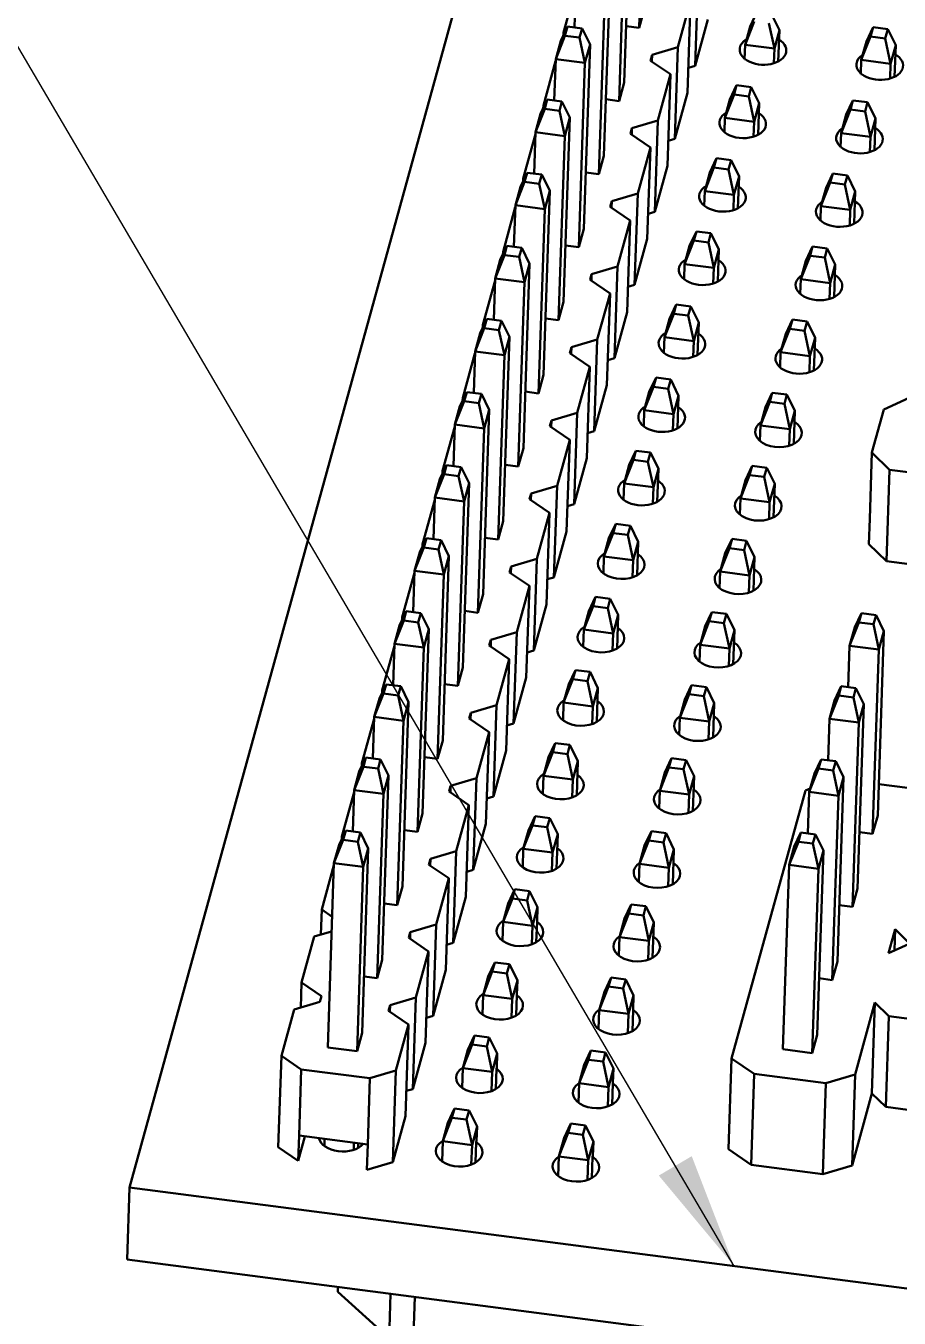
# Model space of a CAD drawing. Header units: millimetres. Extents: x 0 to 420, y 0 to 297.
# Drawn here: x 191.6 to 210.4, y 78.06 to 105.86 of the extents above; entities that cross this region are included whole.
import ezdxf

# ---------------------------------------------------------------- set-up
doc = ezdxf.new("R2010")
doc.units = ezdxf.units.MM
doc.layers.add('Symbol (ISO)', color=7, linetype='Continuous', lineweight=25)
doc.layers.add('Visible (ISO)', color=7, linetype='Continuous', lineweight=50)
doc.styles.add('Note Text (ISO)', font='tahoma.ttf')
doc.dimstyles.new('Default - Method 1b (ISO)$7', dxfattribs={"dimtxt": 3.5, "dimasz": 2.5, "dimexe": 3.175, "dimexo": 0, "dimgap": 0.762, "dimtad": 1, "dimtoh": 1, "dimrnd": 1e-08, "dimtxsty": 'Note Text (ISO)', "dimcen": 0.09, "dimdle": 10, "dimclrd": 256, "dimclre": 256, "dimclrt": 256, "dimazin": 2, "dimtfac": 1, "dimtmove": 0, "dimatfit": 3, "dimfxl": 1, "dimtolj": 1, "dimlwd": -1, "dimlwe": -1, "dimarcsym": 0})

msp = doc.modelspace()

# ---------------------------------------------------------------- linework, layer by layer
at = {"layer": 'Visible (ISO)'}
for p, q in [((204.378, 119.098), (193.831, 80.874)), ((204.801, 105.81), (204.935, 109.774)), ((204.611, 108.598), (204.477, 104.634)), ((204.367, 104.238), (204.502, 108.202)), ((204.177, 107.026), (204.043, 103.063)), ((206.069, 106.966), (206.002, 104.998)), ((203.173, 105.714), (203.436, 106.669)), ((203.437, 106.712), (203.407, 105.82)), ((203.934, 102.666), (204.068, 106.63)), ((204.91, 106.206), (204.801, 105.81)), ((205.908, 106.384), (205.635, 105.394)), ((205.908, 106.384), (205.842, 104.416)), ((206.275, 105.988), (206.002, 104.998)), ((207.078, 105.447), (207.278, 105.952)), ((207.332, 106.15), (207.187, 105.843)), ((207.593, 105.911), (207.709, 105.365)), ((207.818, 105.761), (207.647, 106.109)), ((203.203, 105.642), (203.004, 105.14)), ((203.113, 105.536), (203.258, 105.84)), ((203.173, 105.714), (203.171, 105.657)), ((203.192, 105.701), (203.173, 105.714)), ((203.203, 105.642), (203.258, 105.84)), ((203.203, 105.642), (203.518, 105.601)), ((203.258, 105.84), (203.573, 105.799)), ((203.518, 105.601), (203.573, 105.799)), ((203.573, 105.799), (203.743, 105.454)), ((204.801, 105.81), (204.518, 105.847)), ((207.187, 105.843), (207.078, 105.447)), ((207.188, 105.843), (207.187, 105.843)), ((207.188, 105.843), (207.188, 105.843)), ((207.818, 105.761), (207.709, 105.365)), ((207.818, 105.761), (207.795, 105.091)), ((207.818, 105.761), (207.818, 105.761)), ((207.818, 105.761), (207.818, 105.761)), ((209.58, 105.122), (209.779, 105.627)), ((209.834, 105.825), (209.689, 105.518)), ((209.834, 105.825), (209.779, 105.627)), ((210.095, 105.586), (209.779, 105.627)), ((210.149, 105.784), (209.834, 105.825)), ((210.149, 105.784), (210.095, 105.586)), ((210.32, 105.436), (210.149, 105.784)), ((203.004, 105.14), (203.113, 105.536)), ((203.634, 105.058), (203.518, 105.601)), ((203.743, 105.454), (203.609, 101.491)), ((203.634, 105.058), (203.743, 105.454)), ((205.635, 105.394), (205.079, 105.229)), ((205.635, 105.394), (205.568, 103.426)), ((207.068, 105.141), (207.078, 105.447)), ((207.709, 105.365), (207.078, 105.447)), ((207.709, 105.365), (207.698, 105.051)), ((209.689, 105.518), (209.58, 105.122)), ((209.689, 105.518), (209.689, 105.518)), ((209.689, 105.518), (209.689, 105.518)), ((210.095, 105.586), (210.21, 105.04)), ((210.32, 105.436), (210.21, 105.04)), ((210.32, 105.436), (210.297, 104.758)), ((210.32, 105.436), (210.32, 105.436)), ((210.32, 105.436), (210.32, 105.436)), ((202.739, 104.142), (203.002, 105.097)), ((203.004, 105.14), (202.974, 104.248)), ((203.004, 105.14), (203.634, 105.058)), ((203.5, 101.095), (203.634, 105.058)), ((205.045, 105.105), (205.079, 105.229)), ((205.045, 105.105), (205.475, 104.813)), ((205.079, 105.229), (205.075, 105.086)), ((207.079, 105.14), (207.068, 105.141)), ((209.57, 104.816), (209.58, 105.122)), ((210.21, 105.04), (209.58, 105.122)), ((205.475, 104.813), (205.201, 103.822)), ((205.475, 104.813), (205.408, 102.844)), ((206.002, 104.998), (205.86, 104.955)), ((209.593, 104.813), (209.57, 104.816)), ((210.21, 105.04), (210.2, 104.72)), ((204.477, 104.634), (204.367, 104.238)), ((206.898, 104.578), (206.754, 104.271)), ((206.898, 104.578), (206.844, 104.38)), ((207.214, 104.537), (206.898, 104.578)), ((207.214, 104.537), (207.159, 104.339)), ((207.384, 104.189), (207.214, 104.537)), ((202.679, 103.964), (202.824, 104.268)), ((202.769, 104.07), (202.824, 104.268)), ((202.824, 104.268), (203.139, 104.227)), ((203.084, 104.029), (203.139, 104.227)), ((203.139, 104.227), (203.31, 103.882)), ((204.367, 104.238), (204.084, 104.275)), ((205.842, 104.416), (205.568, 103.426)), ((206.644, 103.875), (206.844, 104.38)), ((206.754, 104.271), (206.644, 103.875)), ((206.754, 104.271), (206.754, 104.271)), ((206.754, 104.271), (206.754, 104.271)), ((207.159, 104.339), (206.844, 104.38)), ((207.159, 104.339), (207.275, 103.793)), ((209.4, 104.253), (209.256, 103.946)), ((209.4, 104.253), (209.346, 104.055)), ((209.715, 104.212), (209.4, 104.253)), ((202.769, 104.07), (202.57, 103.568)), ((202.57, 103.568), (202.679, 103.964)), ((202.739, 104.142), (202.737, 104.085)), ((202.758, 104.129), (202.739, 104.142)), ((202.769, 104.07), (203.084, 104.029)), ((203.2, 103.486), (203.084, 104.029)), ((207.384, 104.189), (207.275, 103.793)), ((207.384, 104.189), (207.361, 103.512)), ((207.384, 104.189), (207.384, 104.189)), ((207.384, 104.189), (207.384, 104.189)), ((209.146, 103.55), (209.346, 104.055)), ((209.256, 103.946), (209.146, 103.55)), ((209.256, 103.946), (209.256, 103.946)), ((209.256, 103.946), (209.256, 103.946)), ((209.661, 104.014), (209.346, 104.055)), ((209.715, 104.212), (209.661, 104.014)), ((209.661, 104.014), (209.777, 103.468)), ((209.886, 103.864), (209.715, 104.212)), ((203.31, 103.882), (203.175, 99.919)), ((203.2, 103.486), (203.31, 103.882)), ((205.201, 103.822), (204.646, 103.657)), ((205.201, 103.822), (205.135, 101.854)), ((206.634, 103.568), (206.644, 103.875)), ((207.275, 103.793), (206.644, 103.875)), ((207.275, 103.793), (207.264, 103.472)), ((209.886, 103.864), (209.777, 103.468)), ((209.886, 103.864), (209.863, 103.179)), ((209.886, 103.864), (209.886, 103.864)), ((209.886, 103.864), (209.886, 103.864)), ((202.305, 102.57), (202.569, 103.525)), ((202.57, 103.568), (202.54, 102.676)), ((202.57, 103.568), (203.2, 103.486)), ((203.066, 99.523), (203.2, 103.486)), ((204.612, 103.534), (204.646, 103.657)), ((204.612, 103.534), (205.041, 103.241)), ((204.646, 103.657), (204.641, 103.514)), ((205.568, 103.426), (205.426, 103.384)), ((209.136, 103.244), (209.146, 103.55)), ((209.777, 103.468), (209.146, 103.55)), ((209.777, 103.468), (209.766, 103.141)), ((205.041, 103.241), (204.768, 102.25)), ((205.041, 103.241), (204.974, 101.272)), ((209.146, 103.243), (209.136, 103.244)), ((204.043, 103.063), (203.934, 102.666)), ((205.408, 102.844), (205.135, 101.854)), ((206.465, 103.006), (206.32, 102.699)), ((206.465, 103.006), (206.41, 102.808)), ((206.78, 102.965), (206.465, 103.006)), ((206.78, 102.965), (206.725, 102.767)), ((206.95, 102.617), (206.78, 102.965)), ((202.246, 102.392), (202.39, 102.696)), ((202.305, 102.57), (202.303, 102.513)), ((202.324, 102.557), (202.305, 102.57)), ((202.336, 102.498), (202.39, 102.696)), ((202.39, 102.696), (202.705, 102.655)), ((202.651, 102.457), (202.705, 102.655)), ((202.705, 102.655), (202.876, 102.31)), ((203.934, 102.666), (203.65, 102.703)), ((206.211, 102.303), (206.41, 102.808)), ((206.32, 102.699), (206.211, 102.303)), ((206.32, 102.699), (206.32, 102.699)), ((206.32, 102.699), (206.32, 102.699)), ((206.725, 102.767), (206.41, 102.808)), ((206.725, 102.767), (206.841, 102.221)), ((206.95, 102.617), (206.841, 102.221)), ((206.95, 102.617), (206.927, 101.934)), ((206.95, 102.617), (206.95, 102.617)), ((206.95, 102.617), (206.95, 102.617)), ((208.967, 102.681), (208.822, 102.374)), ((208.967, 102.681), (208.912, 102.483)), ((209.282, 102.64), (208.967, 102.681)), ((209.282, 102.64), (209.227, 102.442)), ((209.452, 102.292), (209.282, 102.64)), ((202.336, 102.498), (202.136, 101.996)), ((202.136, 101.996), (202.246, 102.392)), ((202.336, 102.498), (202.651, 102.457)), ((202.767, 101.914), (202.651, 102.457)), ((202.876, 102.31), (202.742, 98.347)), ((202.767, 101.914), (202.876, 102.31)), ((206.2, 101.987), (206.211, 102.303)), ((206.841, 102.221), (206.211, 102.303)), ((208.713, 101.978), (208.912, 102.483)), ((208.822, 102.374), (208.713, 101.978)), ((208.822, 102.374), (208.822, 102.374)), ((208.822, 102.374), (208.822, 102.374)), ((209.227, 102.442), (208.912, 102.483)), ((209.227, 102.442), (209.343, 101.896)), ((209.452, 102.292), (209.343, 101.896)), ((209.452, 102.292), (209.429, 101.601)), ((209.452, 102.292), (209.452, 102.292)), ((209.452, 102.292), (209.452, 102.292)), ((204.178, 101.962), (204.212, 102.085)), ((204.212, 102.085), (204.207, 101.942)), ((204.768, 102.25), (204.212, 102.085)), ((204.768, 102.25), (204.701, 100.282)), ((206.841, 102.221), (206.83, 101.893)), ((201.871, 100.998), (202.135, 101.953)), ((202.136, 101.996), (202.106, 101.104)), ((202.136, 101.996), (202.767, 101.914)), ((202.632, 97.951), (202.767, 101.914)), ((204.178, 101.962), (204.607, 101.669)), ((205.135, 101.854), (204.992, 101.812)), ((208.702, 101.67), (208.713, 101.978)), ((209.343, 101.896), (208.713, 101.978)), ((209.343, 101.896), (209.332, 101.562)), ((203.609, 101.491), (203.5, 101.095)), ((204.607, 101.669), (204.334, 100.679)), ((204.607, 101.669), (204.54, 99.7)), ((204.974, 101.272), (204.701, 100.282)), ((205.777, 100.731), (205.976, 101.236)), ((206.031, 101.434), (205.886, 101.127)), ((206.031, 101.434), (205.976, 101.236)), ((206.292, 101.195), (205.976, 101.236)), ((206.346, 101.393), (206.031, 101.434)), ((206.346, 101.393), (206.292, 101.195)), ((206.292, 101.195), (206.407, 100.649)), ((206.517, 101.045), (206.346, 101.393)), ((201.902, 100.926), (201.703, 100.424)), ((201.812, 100.82), (201.956, 101.124)), ((201.871, 100.998), (201.87, 100.941)), ((201.89, 100.985), (201.871, 100.998)), ((201.902, 100.926), (201.956, 101.124)), ((201.902, 100.926), (202.217, 100.885)), ((201.956, 101.124), (202.272, 101.083)), ((202.217, 100.885), (202.272, 101.083)), ((202.272, 101.083), (202.442, 100.738)), ((203.5, 101.095), (203.216, 101.131)), ((205.886, 101.127), (205.777, 100.731)), ((205.886, 101.127), (205.886, 101.127)), ((205.886, 101.127), (205.886, 101.127)), ((206.517, 101.045), (206.407, 100.649)), ((206.517, 101.045), (206.493, 100.355)), ((206.517, 101.045), (206.517, 101.045)), ((206.517, 101.045), (206.517, 101.045)), ((208.279, 100.406), (208.478, 100.911)), ((208.533, 101.109), (208.388, 100.802)), ((208.533, 101.109), (208.478, 100.911)), ((208.793, 100.87), (208.478, 100.911)), ((208.848, 101.068), (208.533, 101.109)), ((208.848, 101.068), (208.793, 100.87)), ((209.018, 100.72), (208.848, 101.068)), ((201.703, 100.424), (201.812, 100.82)), ((202.333, 100.342), (202.217, 100.885)), ((202.442, 100.738), (202.308, 96.775)), ((202.333, 100.342), (202.442, 100.738)), ((204.334, 100.679), (203.778, 100.514)), ((204.334, 100.679), (204.267, 98.71)), ((205.766, 100.406), (205.777, 100.731)), ((206.407, 100.649), (205.777, 100.731)), ((206.407, 100.649), (206.396, 100.314)), ((208.388, 100.802), (208.279, 100.406)), ((208.388, 100.802), (208.388, 100.802)), ((208.388, 100.802), (208.388, 100.802)), ((208.793, 100.87), (208.909, 100.324)), ((209.018, 100.72), (208.909, 100.324)), ((209.019, 100.72), (208.995, 100.022)), ((209.019, 100.72), (209.018, 100.72)), ((209.019, 100.72), (209.018, 100.72)), ((201.438, 99.427), (201.701, 100.381)), ((201.703, 100.424), (201.672, 99.533)), ((201.703, 100.424), (202.333, 100.342)), ((202.199, 96.379), (202.333, 100.342)), ((203.744, 100.39), (203.778, 100.514)), ((203.744, 100.39), (204.173, 100.097)), ((203.778, 100.514), (203.773, 100.37)), ((208.268, 100.089), (208.279, 100.406)), ((208.909, 100.324), (208.279, 100.406)), ((204.173, 100.097), (203.9, 99.107)), ((204.173, 100.097), (204.107, 98.128)), ((204.701, 100.282), (204.559, 100.24)), ((208.909, 100.324), (208.898, 99.983)), ((203.175, 99.919), (203.066, 99.523)), ((205.597, 99.862), (205.453, 99.555)), ((205.597, 99.862), (205.543, 99.664)), ((205.913, 99.821), (205.597, 99.862)), ((205.913, 99.821), (205.858, 99.623)), ((206.083, 99.473), (205.913, 99.821)), ((201.378, 99.248), (201.523, 99.552)), ((201.468, 99.354), (201.523, 99.552)), ((201.523, 99.552), (201.838, 99.511)), ((201.783, 99.313), (201.838, 99.511)), ((201.838, 99.511), (202.008, 99.167)), ((203.066, 99.523), (202.783, 99.559)), ((204.54, 99.7), (204.267, 98.71)), ((205.343, 99.159), (205.543, 99.664)), ((205.453, 99.555), (205.343, 99.159)), ((205.453, 99.555), (205.453, 99.555)), ((205.453, 99.555), (205.453, 99.555)), ((205.858, 99.623), (205.543, 99.664)), ((205.858, 99.623), (205.974, 99.077)), ((208.099, 99.537), (207.954, 99.23)), ((208.099, 99.537), (208.044, 99.339)), ((208.414, 99.496), (208.099, 99.537)), ((208.414, 99.496), (208.36, 99.298)), ((208.585, 99.148), (208.414, 99.496)), ((201.468, 99.354), (201.269, 98.852)), ((201.269, 98.852), (201.378, 99.248)), ((201.438, 99.427), (201.436, 99.37)), ((201.457, 99.414), (201.438, 99.427)), ((201.468, 99.354), (201.783, 99.313)), ((201.899, 98.77), (201.783, 99.313)), ((206.083, 99.473), (205.974, 99.077)), ((206.083, 99.473), (206.059, 98.777)), ((206.083, 99.473), (206.083, 99.473)), ((206.083, 99.473), (206.083, 99.473)), ((207.845, 98.834), (208.044, 99.339)), ((207.954, 99.23), (207.845, 98.834)), ((207.954, 99.23), (207.954, 99.23)), ((207.954, 99.23), (207.954, 99.23)), ((208.36, 99.298), (208.044, 99.339)), ((208.36, 99.298), (208.475, 98.752)), ((202.008, 99.167), (201.874, 95.203)), ((201.899, 98.77), (202.008, 99.167)), ((203.31, 98.818), (203.344, 98.942)), ((203.344, 98.942), (203.34, 98.798)), ((203.9, 99.107), (203.344, 98.942)), ((203.9, 99.107), (203.833, 97.138)), ((205.332, 98.825), (205.343, 99.159)), ((205.974, 99.077), (205.343, 99.159)), ((205.974, 99.077), (205.962, 98.735)), ((208.585, 99.148), (208.475, 98.752)), ((208.585, 99.148), (208.561, 98.443)), ((208.585, 99.148), (208.585, 99.148)), ((208.585, 99.148), (208.585, 99.148)), ((201.004, 97.855), (201.267, 98.809)), ((201.269, 98.852), (201.239, 97.961)), ((201.269, 98.852), (201.899, 98.77)), ((201.765, 94.807), (201.899, 98.77)), ((203.31, 98.818), (203.74, 98.525)), ((204.267, 98.71), (204.125, 98.668)), ((207.834, 98.508), (207.845, 98.834)), ((208.475, 98.752), (207.845, 98.834)), ((208.475, 98.752), (208.464, 98.404)), ((203.74, 98.525), (203.466, 97.535)), ((203.74, 98.525), (203.673, 96.556)), ((202.742, 98.347), (202.632, 97.951)), ((204.107, 98.128), (203.833, 97.138)), ((205.164, 98.29), (205.019, 97.983)), ((205.164, 98.29), (205.109, 98.092)), ((205.479, 98.249), (205.164, 98.29)), ((205.479, 98.249), (205.424, 98.051)), ((205.649, 97.901), (205.479, 98.249)), ((200.944, 97.677), (201.089, 97.98)), ((201.004, 97.855), (201.002, 97.798)), ((201.023, 97.842), (201.004, 97.855)), ((201.034, 97.782), (201.089, 97.98)), ((201.089, 97.98), (201.404, 97.939)), ((201.35, 97.741), (201.404, 97.939)), ((201.404, 97.939), (201.575, 97.595)), ((202.632, 97.951), (202.349, 97.988)), ((204.91, 97.587), (205.109, 98.092)), ((205.019, 97.983), (204.91, 97.587)), ((205.019, 97.983), (205.019, 97.983)), ((205.019, 97.983), (205.019, 97.983)), ((205.424, 98.051), (205.109, 98.092)), ((205.424, 98.051), (205.54, 97.505)), ((205.649, 97.901), (205.54, 97.505)), ((205.649, 97.901), (205.625, 97.198)), ((205.649, 97.901), (205.649, 97.901)), ((205.649, 97.901), (205.649, 97.901)), ((207.665, 97.965), (207.521, 97.658)), ((207.665, 97.965), (207.611, 97.767)), ((207.981, 97.924), (207.665, 97.965)), ((207.981, 97.924), (207.926, 97.726)), ((208.151, 97.576), (207.981, 97.924)), ((210.066, 97.606), (210.614, 97.855)), ((201.034, 97.782), (200.835, 97.28)), ((200.835, 97.28), (200.944, 97.677)), ((201.034, 97.782), (201.35, 97.741)), ((201.465, 97.199), (201.35, 97.741)), ((201.575, 97.595), (201.44, 93.631)), ((201.465, 97.199), (201.575, 97.595)), ((204.898, 97.244), (204.91, 97.587)), ((205.54, 97.505), (204.91, 97.587)), ((207.411, 97.262), (207.611, 97.767)), ((207.521, 97.658), (207.411, 97.262)), ((207.521, 97.658), (207.521, 97.658)), ((207.521, 97.658), (207.521, 97.658)), ((207.926, 97.726), (207.611, 97.767)), ((207.926, 97.726), (208.042, 97.18)), ((208.151, 97.576), (208.042, 97.18)), ((208.151, 97.576), (208.127, 96.865)), ((208.151, 97.576), (208.151, 97.576)), ((208.151, 97.576), (208.151, 97.576)), ((210.066, 97.606), (209.81, 96.678)), ((200.835, 97.28), (200.805, 96.389)), ((200.835, 97.28), (201.465, 97.199)), ((202.877, 97.246), (202.911, 97.37)), ((202.911, 97.37), (202.906, 97.226)), ((203.466, 97.535), (202.911, 97.37)), ((203.466, 97.535), (203.4, 95.566)), ((205.54, 97.505), (205.528, 97.156)), ((200.57, 96.283), (200.834, 97.237)), ((201.331, 93.235), (201.465, 97.199)), ((202.877, 97.246), (203.306, 96.953)), ((203.833, 97.138), (203.691, 97.096)), ((207.4, 96.927), (207.411, 97.262)), ((208.042, 97.18), (207.411, 97.262)), ((208.042, 97.18), (208.03, 96.825)), ((202.308, 96.775), (202.199, 96.379)), ((203.306, 96.953), (203.033, 95.963)), ((203.306, 96.953), (203.239, 94.984)), ((204.73, 96.718), (204.585, 96.411)), ((204.73, 96.718), (204.675, 96.52)), ((205.045, 96.677), (204.73, 96.718)), ((203.673, 96.556), (203.4, 95.566)), ((204.476, 96.015), (204.675, 96.52)), ((204.99, 96.479), (204.675, 96.52)), ((205.045, 96.677), (204.99, 96.479)), ((204.99, 96.479), (205.106, 95.933)), ((205.215, 96.329), (205.045, 96.677)), ((209.81, 96.678), (209.761, 95.252)), ((209.81, 96.678), (210.187, 96.308)), ((200.601, 96.21), (200.401, 95.709)), ((200.511, 96.105), (200.655, 96.408)), ((200.57, 96.283), (200.568, 96.226)), ((200.589, 96.27), (200.57, 96.283)), ((200.601, 96.21), (200.655, 96.408)), ((200.601, 96.21), (200.916, 96.169)), ((200.655, 96.408), (200.97, 96.367)), ((200.916, 96.169), (200.97, 96.367)), ((201.032, 95.627), (200.916, 96.169)), ((200.97, 96.367), (201.141, 96.023)), ((202.199, 96.379), (201.915, 96.416)), ((204.585, 96.411), (204.476, 96.015)), ((204.585, 96.411), (204.585, 96.411)), ((204.585, 96.411), (204.585, 96.411)), ((205.215, 96.329), (205.106, 95.933)), ((205.216, 96.329), (205.191, 95.62)), ((205.216, 96.329), (205.215, 96.329)), ((205.216, 96.329), (205.215, 96.329)), ((206.978, 95.69), (207.177, 96.195)), ((207.232, 96.393), (207.087, 96.086)), ((207.232, 96.393), (207.177, 96.195)), ((207.492, 96.154), (207.177, 96.195)), ((207.547, 96.352), (207.232, 96.393)), ((207.547, 96.352), (207.492, 96.154)), ((207.717, 96.004), (207.547, 96.352)), ((210.187, 96.308), (210.12, 94.34)), ((210.187, 96.308), (211.763, 96.104)), ((200.401, 95.709), (200.511, 96.105)), ((201.141, 96.023), (201.007, 92.059)), ((201.032, 95.627), (201.141, 96.023)), ((203.033, 95.963), (202.477, 95.798)), ((203.033, 95.963), (202.966, 93.994)), ((204.464, 95.663), (204.476, 96.015)), ((205.106, 95.933), (204.476, 96.015)), ((205.106, 95.933), (205.094, 95.577)), ((207.087, 96.086), (206.978, 95.69)), ((207.087, 96.086), (207.087, 96.086)), ((207.087, 96.086), (207.087, 96.086)), ((207.492, 96.154), (207.608, 95.608)), ((207.717, 96.004), (207.608, 95.608)), ((207.717, 96.004), (207.693, 95.286)), ((207.717, 96.004), (207.717, 96.004)), ((207.717, 96.004), (207.717, 96.004)), ((200.137, 94.711), (200.4, 95.665)), ((200.401, 95.709), (200.371, 94.817)), ((200.401, 95.709), (201.032, 95.627)), ((200.897, 91.663), (201.032, 95.627)), ((202.443, 95.674), (202.477, 95.798)), ((202.443, 95.674), (202.872, 95.381)), ((202.477, 95.798), (202.472, 95.654)), ((206.966, 95.346), (206.978, 95.69)), ((207.608, 95.608), (206.978, 95.69)), ((207.608, 95.608), (207.596, 95.246)), ((202.872, 95.381), (202.599, 94.391)), ((202.872, 95.381), (202.805, 93.413)), ((203.4, 95.566), (203.257, 95.524)), ((201.874, 95.203), (201.765, 94.807)), ((204.296, 95.146), (204.151, 94.839)), ((204.296, 95.146), (204.241, 94.948)), ((204.611, 95.105), (204.296, 95.146)), ((204.611, 95.105), (204.557, 94.907)), ((204.782, 94.757), (204.611, 95.105)), ((209.761, 95.252), (209.743, 94.709)), ((200.077, 94.533), (200.222, 94.836)), ((200.167, 94.638), (200.222, 94.836)), ((200.222, 94.836), (200.537, 94.795)), ((200.482, 94.597), (200.537, 94.795)), ((200.537, 94.795), (200.707, 94.451)), ((201.765, 94.807), (201.482, 94.844)), ((203.239, 94.984), (202.966, 93.994)), ((204.042, 94.443), (204.241, 94.948)), ((204.151, 94.839), (204.042, 94.443)), ((204.151, 94.839), (204.151, 94.839)), ((204.151, 94.839), (204.151, 94.839)), ((204.557, 94.907), (204.241, 94.948)), ((204.557, 94.907), (204.673, 94.361)), ((206.798, 94.821), (206.653, 94.514)), ((206.798, 94.821), (206.743, 94.623)), ((207.113, 94.78), (206.798, 94.821)), ((207.113, 94.78), (207.058, 94.582)), ((207.284, 94.432), (207.113, 94.78)), ((200.167, 94.638), (199.968, 94.137)), ((199.968, 94.137), (200.077, 94.533)), ((200.137, 94.711), (200.135, 94.654)), ((200.156, 94.698), (200.137, 94.711)), ((200.167, 94.638), (200.482, 94.597)), ((200.598, 94.055), (200.482, 94.597)), ((204.782, 94.757), (204.673, 94.361)), ((204.782, 94.758), (204.758, 94.041)), ((204.782, 94.758), (204.782, 94.758)), ((204.782, 94.758), (204.782, 94.757)), ((206.544, 94.118), (206.743, 94.623)), ((206.653, 94.514), (206.544, 94.118)), ((206.653, 94.514), (206.653, 94.514)), ((206.653, 94.514), (206.653, 94.514)), ((207.058, 94.582), (206.743, 94.623)), ((207.058, 94.582), (207.174, 94.036)), ((209.743, 94.709), (210.12, 94.34)), ((200.707, 94.451), (200.573, 90.487)), ((200.598, 94.055), (200.707, 94.451)), ((202.009, 94.102), (202.043, 94.226)), ((202.043, 94.226), (202.038, 94.082)), ((202.599, 94.391), (202.043, 94.226)), ((202.599, 94.391), (202.532, 92.422)), ((204.03, 94.082), (204.042, 94.443)), ((204.673, 94.361), (204.042, 94.443)), ((204.673, 94.361), (204.66, 93.998)), ((207.284, 94.432), (207.174, 94.036)), ((207.284, 94.433), (207.259, 93.707)), ((207.284, 94.433), (207.283, 94.433)), ((207.284, 94.433), (207.284, 94.432)), ((210.12, 94.34), (211.696, 94.135)), ((199.703, 93.139), (199.966, 94.093)), ((199.968, 94.137), (199.937, 93.245)), ((199.968, 94.137), (200.598, 94.055)), ((200.464, 90.091), (200.598, 94.055)), ((202.009, 94.102), (202.438, 93.809)), ((202.966, 93.994), (202.824, 93.952)), ((206.532, 93.765), (206.544, 94.118)), ((207.174, 94.036), (206.544, 94.118)), ((207.174, 94.036), (207.162, 93.667)), ((202.438, 93.809), (202.165, 92.819)), ((202.438, 93.809), (202.372, 91.841)), ((201.44, 93.631), (201.331, 93.235)), ((202.805, 93.413), (202.532, 92.422)), ((203.862, 93.574), (203.718, 93.267)), ((203.862, 93.574), (203.808, 93.376)), ((204.178, 93.533), (203.862, 93.574)), ((204.178, 93.533), (204.123, 93.335)), ((204.348, 93.185), (204.178, 93.533)), ((199.643, 92.961), (199.788, 93.264)), ((199.703, 93.139), (199.701, 93.082)), ((199.722, 93.126), (199.703, 93.139)), ((199.733, 93.066), (199.788, 93.264)), ((199.788, 93.264), (200.103, 93.223)), ((200.048, 93.025), (200.103, 93.223)), ((200.103, 93.223), (200.274, 92.879)), ((201.331, 93.235), (201.048, 93.272)), ((203.608, 92.871), (203.808, 93.376)), ((203.718, 93.267), (203.608, 92.871)), ((203.718, 93.268), (203.718, 93.268)), ((203.718, 93.268), (203.718, 93.267)), ((204.123, 93.335), (203.808, 93.376)), ((204.123, 93.335), (204.239, 92.79)), ((204.348, 93.185), (204.239, 92.79)), ((204.348, 93.186), (204.324, 92.463)), ((204.348, 93.186), (204.348, 93.185)), ((204.348, 93.186), (204.348, 93.186)), ((206.364, 93.249), (206.219, 92.942)), ((206.364, 93.249), (206.31, 93.051)), ((206.679, 93.208), (206.364, 93.249)), ((206.679, 93.208), (206.625, 93.01)), ((206.85, 92.86), (206.679, 93.208)), ((209.438, 92.921), (209.582, 93.224)), ((209.527, 93.026), (209.582, 93.224)), ((209.582, 93.224), (209.897, 93.183)), ((209.843, 92.985), (209.897, 93.183)), ((209.897, 93.183), (210.068, 92.839)), ((199.733, 93.066), (199.534, 92.565)), ((199.534, 92.565), (199.643, 92.961)), ((199.733, 93.066), (200.048, 93.025)), ((200.164, 92.483), (200.048, 93.025)), ((200.274, 92.879), (200.139, 88.915)), ((200.164, 92.483), (200.274, 92.879)), ((203.596, 92.501), (203.608, 92.871)), ((204.239, 92.79), (203.608, 92.871)), ((206.11, 92.546), (206.31, 93.051)), ((206.219, 92.942), (206.11, 92.546)), ((206.22, 92.943), (206.219, 92.943)), ((206.219, 92.943), (206.219, 92.942)), ((206.625, 93.01), (206.31, 93.051)), ((206.625, 93.01), (206.741, 92.465)), ((206.85, 92.86), (206.741, 92.465)), ((206.85, 92.861), (206.825, 92.129)), ((206.85, 92.861), (206.85, 92.86)), ((206.85, 92.861), (206.85, 92.861)), ((209.527, 93.026), (209.328, 92.525)), ((209.328, 92.525), (209.438, 92.921)), ((209.527, 93.026), (209.843, 92.985)), ((209.959, 92.443), (209.843, 92.985)), ((210.068, 92.839), (209.934, 88.875)), ((209.959, 92.443), (210.068, 92.839)), ((199.534, 92.565), (199.504, 91.673)), ((199.534, 92.565), (200.164, 92.483)), ((201.575, 92.53), (201.61, 92.654)), ((201.61, 92.654), (201.605, 92.51)), ((202.165, 92.819), (201.61, 92.654)), ((202.165, 92.819), (202.099, 90.85)), ((204.239, 92.79), (204.226, 92.419)), ((199.269, 91.567), (199.532, 92.521)), ((200.03, 88.519), (200.164, 92.483)), ((201.575, 92.53), (202.005, 92.237)), ((202.532, 92.422), (202.39, 92.38)), ((206.098, 92.183), (206.11, 92.546)), ((206.741, 92.465), (206.11, 92.546)), ((206.741, 92.465), (206.728, 92.088)), ((209.328, 92.525), (209.298, 91.633)), ((209.328, 92.525), (209.959, 92.443)), ((209.824, 88.479), (209.959, 92.443)), ((201.007, 92.059), (200.897, 91.663)), ((202.005, 92.237), (201.732, 91.247)), ((202.005, 92.237), (201.938, 90.269)), ((203.429, 92.002), (203.284, 91.695)), ((203.429, 92.002), (203.374, 91.804)), ((203.744, 91.961), (203.429, 92.002)), ((202.372, 91.841), (202.099, 90.85)), ((203.175, 91.3), (203.374, 91.804)), ((203.689, 91.763), (203.374, 91.804)), ((203.744, 91.961), (203.689, 91.763)), ((203.689, 91.763), (203.805, 91.218)), ((203.914, 91.614), (203.744, 91.961)), ((199.299, 91.494), (199.1, 90.993)), ((199.209, 91.389), (199.354, 91.692)), ((199.269, 91.567), (199.267, 91.51)), ((199.288, 91.554), (199.269, 91.567)), ((199.299, 91.494), (199.354, 91.692)), ((199.299, 91.494), (199.615, 91.453)), ((199.354, 91.692), (199.669, 91.651)), ((199.615, 91.453), (199.669, 91.651)), ((199.731, 90.911), (199.615, 91.453)), ((199.669, 91.651), (199.84, 91.307)), ((200.897, 91.663), (200.614, 91.7)), ((203.284, 91.695), (203.175, 91.3)), ((203.284, 91.696), (203.284, 91.696)), ((203.284, 91.696), (203.284, 91.695)), ((203.914, 91.614), (203.805, 91.218)), ((203.914, 91.614), (203.89, 90.884)), ((203.914, 91.614), (203.914, 91.614)), ((203.914, 91.614), (203.914, 91.614)), ((205.676, 90.975), (205.876, 91.479)), ((205.93, 91.677), (205.786, 91.37)), ((205.93, 91.677), (205.876, 91.479)), ((206.191, 91.438), (205.876, 91.479)), ((206.246, 91.636), (205.93, 91.677)), ((206.246, 91.636), (206.191, 91.438)), ((206.191, 91.438), (206.307, 90.893)), ((206.416, 91.289), (206.246, 91.636)), ((209.094, 91.454), (208.894, 90.953)), ((209.004, 91.349), (209.148, 91.652)), ((209.094, 91.454), (209.148, 91.652)), ((209.094, 91.454), (209.409, 91.413)), ((209.148, 91.652), (209.464, 91.611)), ((209.409, 91.413), (209.464, 91.611)), ((209.464, 91.611), (209.634, 91.267)), ((199.1, 90.993), (199.209, 91.389)), ((199.84, 91.307), (199.706, 87.343)), ((199.731, 90.911), (199.84, 91.307)), ((201.732, 91.247), (201.176, 91.082)), ((201.732, 91.247), (201.665, 89.279)), ((203.162, 90.92), (203.175, 91.3)), ((203.805, 91.218), (203.175, 91.3)), ((203.805, 91.218), (203.792, 90.84)), ((205.786, 91.37), (205.676, 90.975)), ((205.786, 91.371), (205.786, 91.371)), ((205.786, 91.371), (205.786, 91.37)), ((206.416, 91.289), (206.307, 90.893)), ((206.416, 91.289), (206.391, 90.55)), ((206.416, 91.289), (206.416, 91.289)), ((206.416, 91.289), (206.416, 91.289)), ((208.894, 90.953), (209.004, 91.349)), ((209.525, 90.871), (209.409, 91.413)), ((209.634, 91.267), (209.5, 87.303)), ((209.525, 90.871), (209.634, 91.267)), ((198.835, 89.995), (199.099, 90.949)), ((199.1, 90.993), (199.07, 90.101)), ((199.1, 90.993), (199.731, 90.911)), ((199.596, 86.947), (199.731, 90.911)), ((201.142, 90.958), (201.176, 91.082)), ((201.142, 90.958), (201.571, 90.665)), ((201.176, 91.082), (201.171, 90.938)), ((205.664, 90.602), (205.676, 90.975)), ((206.307, 90.893), (205.676, 90.975)), ((206.307, 90.893), (206.294, 90.509)), ((208.894, 90.953), (208.864, 90.061)), ((208.894, 90.953), (209.525, 90.871)), ((201.571, 90.665), (201.298, 89.675)), ((201.571, 90.665), (201.504, 88.697)), ((202.099, 90.85), (201.956, 90.808)), ((209.391, 86.907), (209.525, 90.871)), ((200.573, 90.487), (200.464, 90.091)), ((202.995, 90.43), (202.85, 90.124)), ((202.995, 90.43), (202.94, 90.232)), ((203.31, 90.39), (202.995, 90.43)), ((203.31, 90.39), (203.255, 90.191)), ((203.481, 90.042), (203.31, 90.39)), ((198.776, 89.817), (198.92, 90.12)), ((198.866, 89.922), (198.92, 90.12)), ((198.92, 90.12), (199.236, 90.08)), ((199.181, 89.882), (199.236, 90.08)), ((199.236, 90.08), (199.406, 89.735)), ((200.464, 90.091), (200.18, 90.128)), ((201.938, 90.269), (201.665, 89.279)), ((202.741, 89.728), (202.94, 90.232)), ((202.85, 90.124), (202.741, 89.728)), ((202.85, 90.124), (202.85, 90.124)), ((202.85, 90.124), (202.85, 90.124)), ((203.255, 90.191), (202.94, 90.232)), ((203.255, 90.191), (203.371, 89.646)), ((205.497, 90.105), (205.352, 89.799)), ((205.497, 90.105), (205.442, 89.907)), ((205.812, 90.065), (205.497, 90.105)), ((205.812, 90.065), (205.757, 89.866)), ((205.982, 89.717), (205.812, 90.065)), ((208.57, 89.777), (208.715, 90.08)), ((208.66, 89.882), (208.715, 90.08)), ((208.715, 90.08), (209.03, 90.039)), ((198.866, 89.922), (198.666, 89.421)), ((198.666, 89.421), (198.776, 89.817)), ((198.835, 89.995), (198.833, 89.938)), ((198.854, 89.982), (198.835, 89.995)), ((198.866, 89.922), (199.181, 89.882)), ((199.297, 89.339), (199.181, 89.882)), ((203.481, 90.042), (203.371, 89.646)), ((203.481, 90.042), (203.456, 89.306)), ((203.481, 90.042), (203.48, 90.042)), ((203.481, 90.042), (203.481, 90.042)), ((205.243, 89.403), (205.442, 89.907)), ((205.352, 89.799), (205.243, 89.403)), ((205.352, 89.799), (205.352, 89.799)), ((205.352, 89.799), (205.352, 89.799)), ((205.757, 89.866), (205.442, 89.907)), ((205.757, 89.866), (205.873, 89.321)), ((208.66, 89.882), (208.461, 89.381)), ((208.461, 89.381), (208.57, 89.777)), ((208.66, 89.882), (208.975, 89.841)), ((208.975, 89.841), (209.03, 90.039)), ((209.091, 89.299), (208.975, 89.841)), ((209.03, 90.039), (209.2, 89.695)), ((199.406, 89.735), (199.272, 85.772)), ((199.297, 89.339), (199.406, 89.735)), ((200.708, 89.386), (200.742, 89.51)), ((200.742, 89.51), (200.737, 89.366)), ((201.298, 89.675), (200.742, 89.51)), ((201.298, 89.675), (201.231, 87.707)), ((202.728, 89.339), (202.741, 89.728)), ((203.371, 89.646), (202.741, 89.728)), ((203.371, 89.646), (203.358, 89.261)), ((205.982, 89.717), (205.873, 89.321)), ((205.982, 89.717), (205.957, 88.972)), ((205.982, 89.717), (205.982, 89.717)), ((205.982, 89.717), (205.982, 89.717)), ((209.2, 89.695), (209.066, 85.731)), ((209.091, 89.299), (209.2, 89.695)), ((210.575, 89.465), (209.956, 89.545)), ((198.402, 88.423), (198.665, 89.378)), ((198.666, 89.421), (198.636, 88.529)), ((198.666, 89.421), (199.297, 89.339)), ((199.163, 85.375), (199.297, 89.339)), ((200.708, 89.386), (201.137, 89.093)), ((201.665, 89.279), (201.523, 89.236)), ((205.23, 89.021), (205.243, 89.403)), ((205.873, 89.321), (205.243, 89.403)), ((205.873, 89.321), (205.86, 88.93)), ((206.788, 83.649), (208.378, 89.413)), ((208.481, 89.453), (208.378, 89.413)), ((208.461, 89.381), (208.431, 88.489)), ((208.461, 89.381), (209.091, 89.299)), ((208.957, 85.335), (209.091, 89.299)), ((201.137, 89.093), (200.864, 88.103)), ((201.137, 89.093), (201.071, 87.125)), ((200.139, 88.915), (200.03, 88.519)), ((201.504, 88.697), (201.231, 87.707)), ((202.307, 88.156), (202.507, 88.661)), ((202.561, 88.859), (202.416, 88.552)), ((202.561, 88.859), (202.507, 88.661)), ((202.822, 88.62), (202.507, 88.661)), ((202.876, 88.818), (202.561, 88.859)), ((202.876, 88.818), (202.822, 88.62)), ((203.047, 88.47), (202.876, 88.818)), ((209.934, 88.875), (209.824, 88.479)), ((198.342, 88.245), (198.487, 88.549)), ((198.402, 88.423), (198.4, 88.366)), ((198.421, 88.41), (198.402, 88.423)), ((198.432, 88.351), (198.487, 88.549)), ((198.487, 88.549), (198.802, 88.508)), ((198.747, 88.31), (198.802, 88.508)), ((198.802, 88.508), (198.972, 88.163)), ((200.03, 88.519), (199.747, 88.556)), ((202.416, 88.552), (202.307, 88.156)), ((202.417, 88.552), (202.416, 88.552)), ((202.417, 88.552), (202.417, 88.552)), ((202.822, 88.62), (202.938, 88.074)), ((203.047, 88.47), (202.938, 88.074)), ((203.047, 88.47), (203.022, 87.727)), ((203.047, 88.47), (203.047, 88.47)), ((203.047, 88.47), (203.047, 88.47)), ((205.063, 88.534), (204.918, 88.227)), ((205.063, 88.534), (205.008, 88.336)), ((205.378, 88.493), (205.063, 88.534)), ((205.378, 88.493), (205.324, 88.295)), ((205.549, 88.145), (205.378, 88.493)), ((208.136, 88.205), (208.281, 88.508)), ((208.226, 88.31), (208.281, 88.508)), ((208.281, 88.508), (208.596, 88.467)), ((208.541, 88.269), (208.596, 88.467)), ((208.596, 88.467), (208.767, 88.123)), ((209.824, 88.479), (209.541, 88.516)), ((198.432, 88.351), (198.233, 87.849)), ((198.233, 87.849), (198.342, 88.245)), ((198.432, 88.351), (198.747, 88.31)), ((198.863, 87.767), (198.747, 88.31)), ((198.972, 88.163), (198.838, 84.2)), ((198.863, 87.767), (198.972, 88.163)), ((200.864, 88.103), (200.308, 87.938)), ((200.864, 88.103), (200.797, 86.135)), ((202.294, 87.758), (202.307, 88.156)), ((202.938, 88.074), (202.307, 88.156)), ((204.809, 87.831), (205.008, 88.336)), ((204.918, 88.227), (204.809, 87.831)), ((204.918, 88.227), (204.918, 88.227)), ((204.918, 88.227), (204.918, 88.227)), ((205.324, 88.295), (205.008, 88.336)), ((205.324, 88.295), (205.439, 87.749)), ((205.549, 88.145), (205.439, 87.749)), ((205.549, 88.145), (205.523, 87.393)), ((205.549, 88.145), (205.549, 88.145)), ((205.549, 88.145), (205.549, 88.145)), ((208.226, 88.31), (208.027, 87.809)), ((208.027, 87.809), (208.136, 88.205)), ((208.226, 88.31), (208.541, 88.269)), ((208.657, 87.727), (208.541, 88.269)), ((208.767, 88.123), (208.632, 84.159)), ((208.657, 87.727), (208.767, 88.123)), ((198.233, 87.849), (198.098, 83.885)), ((198.233, 87.849), (198.863, 87.767)), ((200.274, 87.814), (200.308, 87.938)), ((200.308, 87.938), (200.304, 87.794)), ((202.938, 88.074), (202.924, 87.682)), ((204.796, 87.44), (204.809, 87.831)), ((205.439, 87.749), (204.809, 87.831)), ((197.968, 86.851), (198.231, 87.806)), ((198.729, 83.804), (198.863, 87.767)), ((200.274, 87.814), (200.704, 87.522)), ((201.231, 87.707), (201.089, 87.664)), ((205.439, 87.749), (205.426, 87.351)), ((208.027, 87.809), (207.893, 83.845)), ((208.027, 87.809), (208.657, 87.727)), ((208.523, 83.763), (208.657, 87.727)), ((199.706, 87.343), (199.596, 86.947)), ((200.704, 87.522), (200.43, 86.531)), ((200.704, 87.522), (200.637, 85.553)), ((202.127, 87.287), (201.983, 86.98)), ((202.127, 87.287), (202.073, 87.089)), ((202.443, 87.246), (202.127, 87.287)), ((209.5, 87.303), (209.391, 86.907)), ((201.071, 87.125), (200.797, 86.135)), ((201.873, 86.584), (202.073, 87.089)), ((202.388, 87.048), (202.073, 87.089)), ((202.443, 87.246), (202.388, 87.048)), ((202.388, 87.048), (202.504, 86.502)), ((202.613, 86.898), (202.443, 87.246)), ((197.968, 86.851), (197.95, 86.312)), ((198.194, 86.697), (197.968, 86.851)), ((199.596, 86.947), (199.313, 86.984)), ((201.983, 86.98), (201.873, 86.584)), ((201.983, 86.98), (201.983, 86.98)), ((201.983, 86.98), (201.983, 86.98)), ((202.613, 86.898), (202.504, 86.502)), ((202.613, 86.898), (202.603, 86.593)), ((202.613, 86.898), (202.613, 86.898)), ((202.613, 86.898), (202.613, 86.898)), ((204.375, 86.259), (204.575, 86.764)), ((204.629, 86.962), (204.485, 86.655)), ((204.629, 86.962), (204.575, 86.764)), ((204.89, 86.723), (204.575, 86.764)), ((204.944, 86.921), (204.629, 86.962)), ((204.944, 86.921), (204.89, 86.723)), ((204.89, 86.723), (205.006, 86.177)), ((205.115, 86.573), (204.944, 86.921)), ((209.391, 86.907), (209.107, 86.944)), ((200.43, 86.531), (199.875, 86.366)), ((200.43, 86.531), (200.364, 84.563)), ((201.86, 86.177), (201.873, 86.584)), ((202.504, 86.502), (201.873, 86.584)), ((202.504, 86.502), (202.49, 86.103)), ((202.587, 86.148), (202.602, 86.589)), ((202.602, 86.589), (202.603, 86.593)), ((204.485, 86.655), (204.375, 86.259)), ((204.485, 86.655), (204.485, 86.655)), ((204.485, 86.655), (204.485, 86.655)), ((205.115, 86.573), (205.006, 86.177)), ((205.115, 86.573), (205.089, 85.815)), ((205.115, 86.573), (205.115, 86.573)), ((205.115, 86.573), (205.115, 86.573)), ((197.534, 85.279), (197.807, 86.269)), ((197.807, 86.269), (198.183, 86.381)), ((199.841, 86.243), (199.875, 86.366)), ((199.841, 86.243), (200.27, 85.95)), ((199.875, 86.366), (199.87, 86.223)), ((204.362, 85.859), (204.375, 86.259)), ((205.006, 86.177), (204.375, 86.259)), ((205.006, 86.177), (204.992, 85.772)), ((210.308, 86.425), (210.166, 85.91)), ((210.293, 85.968), (210.308, 86.425)), ((210.308, 86.425), (210.606, 86.134)), ((200.27, 85.95), (199.997, 84.959)), ((200.27, 85.95), (200.203, 83.981)), ((200.797, 86.135), (200.655, 86.092)), ((210.166, 85.91), (210.598, 86.106)), ((199.272, 85.772), (199.163, 85.375)), ((201.694, 85.715), (201.549, 85.408)), ((201.694, 85.715), (201.639, 85.517)), ((202.009, 85.674), (201.694, 85.715)), ((202.009, 85.674), (201.954, 85.476)), ((202.179, 85.326), (202.009, 85.674)), ((209.066, 85.731), (208.957, 85.335)), ((199.163, 85.375), (198.879, 85.412)), ((200.637, 85.553), (200.364, 84.563)), ((201.44, 85.012), (201.639, 85.517)), ((201.549, 85.408), (201.44, 85.012)), ((201.549, 85.408), (201.549, 85.408)), ((201.549, 85.408), (201.549, 85.408)), ((201.954, 85.476), (201.639, 85.517)), ((201.954, 85.476), (202.07, 84.93)), ((202.179, 85.326), (202.07, 84.93)), ((202.179, 85.326), (202.169, 85.021)), ((202.179, 85.326), (202.179, 85.326)), ((202.179, 85.326), (202.179, 85.326)), ((204.196, 85.39), (204.051, 85.083)), ((204.196, 85.39), (204.141, 85.192)), ((204.511, 85.349), (204.196, 85.39)), ((204.511, 85.349), (204.456, 85.151)), ((204.681, 85.001), (204.511, 85.349)), ((208.957, 85.335), (208.673, 85.372)), ((197.534, 85.279), (197.516, 84.74)), ((197.963, 84.986), (197.534, 85.279)), ((203.942, 84.687), (204.141, 85.192)), ((204.051, 85.083), (203.942, 84.687)), ((204.051, 85.083), (204.051, 85.083)), ((204.051, 85.083), (204.051, 85.083)), ((204.456, 85.151), (204.141, 85.192)), ((204.456, 85.151), (204.572, 84.605)), ((197.374, 84.698), (197.929, 84.863)), ((197.929, 84.863), (197.963, 84.986)), ((199.407, 84.671), (199.441, 84.794)), ((199.441, 84.794), (199.436, 84.651)), ((199.997, 84.959), (199.441, 84.794)), ((199.997, 84.959), (199.93, 82.991)), ((201.426, 84.596), (201.44, 85.012)), ((202.07, 84.93), (201.44, 85.012)), ((202.07, 84.93), (202.056, 84.524)), ((202.151, 84.569), (202.166, 85.01)), ((202.166, 85.01), (202.169, 85.021)), ((204.681, 85.001), (204.572, 84.605)), ((204.681, 85.001), (204.671, 84.696)), ((204.681, 85.001), (204.681, 85.001)), ((204.681, 85.001), (204.681, 85.001)), ((209.874, 84.85), (209.447, 83.303)), ((209.808, 82.895), (209.874, 84.85)), ((209.874, 84.85), (210.171, 84.559)), ((197.1, 83.707), (197.374, 84.698)), ((199.407, 84.671), (199.836, 84.378)), ((200.364, 84.563), (200.221, 84.521)), ((203.928, 84.278), (203.942, 84.687)), ((204.572, 84.605), (203.942, 84.687)), ((204.572, 84.605), (204.558, 84.193)), ((204.654, 84.235), (204.669, 84.69)), ((204.669, 84.69), (204.671, 84.696)), ((210.171, 84.559), (210.105, 82.605)), ((210.171, 84.559), (211.747, 84.354)), ((199.836, 84.378), (199.563, 83.388)), ((199.836, 84.378), (199.769, 82.409)), ((198.838, 84.2), (198.729, 83.804)), ((200.203, 83.981), (199.93, 82.991)), ((201.006, 83.44), (201.205, 83.945)), ((201.26, 84.143), (201.115, 83.836)), ((201.26, 84.143), (201.205, 83.945)), ((201.521, 83.904), (201.205, 83.945)), ((201.575, 84.102), (201.26, 84.143)), ((201.575, 84.102), (201.521, 83.904)), ((201.746, 83.754), (201.575, 84.102)), ((208.632, 84.159), (208.523, 83.763)), ((197.1, 83.707), (197.034, 81.739)), ((197.53, 83.414), (197.1, 83.707)), ((198.729, 83.804), (198.098, 83.885)), ((201.115, 83.836), (201.006, 83.44)), ((201.115, 83.836), (201.115, 83.836)), ((201.115, 83.836), (201.115, 83.836)), ((201.521, 83.904), (201.636, 83.358)), ((201.746, 83.754), (201.636, 83.358)), ((201.746, 83.754), (201.735, 83.449)), ((201.746, 83.754), (201.746, 83.754)), ((201.746, 83.754), (201.746, 83.754)), ((203.762, 83.818), (203.617, 83.511)), ((203.762, 83.818), (203.707, 83.62)), ((204.077, 83.777), (203.762, 83.818)), ((204.077, 83.777), (204.022, 83.579)), ((204.247, 83.429), (204.077, 83.777)), ((208.523, 83.763), (207.893, 83.845)), ((197.53, 83.414), (197.481, 81.988)), ((199.007, 83.223), (197.53, 83.414)), ((199.563, 83.388), (199.007, 83.223)), ((199.563, 83.388), (199.496, 81.419)), ((200.992, 83.015), (201.006, 83.44)), ((201.636, 83.358), (201.006, 83.44)), ((201.715, 82.989), (201.73, 83.43)), ((201.73, 83.43), (201.735, 83.449)), ((203.508, 83.115), (203.707, 83.62)), ((203.617, 83.511), (203.508, 83.115)), ((203.617, 83.511), (203.617, 83.511)), ((203.617, 83.511), (203.617, 83.511)), ((204.022, 83.579), (203.707, 83.62)), ((204.022, 83.579), (204.138, 83.033)), ((204.247, 83.429), (204.138, 83.033)), ((204.248, 83.429), (204.237, 83.124)), ((204.248, 83.429), (204.247, 83.429)), ((204.248, 83.429), (204.247, 83.429)), ((206.721, 81.694), (206.788, 83.649)), ((207.275, 83.317), (206.788, 83.649)), ((199.007, 83.223), (198.959, 81.796)), ((201.636, 83.358), (201.622, 82.945)), ((203.494, 82.697), (203.508, 83.115)), ((204.138, 83.033), (203.508, 83.115)), ((204.218, 82.656), (204.234, 83.111)), ((204.234, 83.111), (204.237, 83.124)), ((207.208, 81.362), (207.275, 83.317)), ((208.817, 83.116), (207.275, 83.317)), ((208.751, 81.162), (208.817, 83.116)), ((209.447, 83.303), (208.817, 83.116)), ((209.381, 81.349), (209.447, 83.303)), ((199.93, 82.991), (199.788, 82.949)), ((204.138, 83.033), (204.124, 82.614)), ((209.381, 81.349), (209.808, 82.895)), ((209.808, 82.895), (210.105, 82.605)), ((200.826, 82.571), (200.682, 82.264)), ((200.826, 82.571), (200.772, 82.373)), ((201.142, 82.53), (200.826, 82.571)), ((210.105, 82.605), (211.681, 82.4)), ((199.769, 82.409), (199.496, 81.419)), ((200.572, 81.868), (200.772, 82.373)), ((201.087, 82.332), (200.772, 82.373)), ((201.142, 82.53), (201.087, 82.332)), ((201.087, 82.332), (201.203, 81.786)), ((201.312, 82.182), (201.142, 82.53)), ((197.481, 81.988), (197.463, 81.446)), ((198.959, 81.796), (197.481, 81.988)), ((200.682, 82.264), (200.572, 81.868)), ((200.682, 82.264), (200.682, 82.264)), ((200.682, 82.264), (200.682, 82.264)), ((201.312, 82.182), (201.203, 81.786)), ((201.312, 82.182), (201.302, 81.877)), ((201.312, 82.182), (201.312, 82.182)), ((201.312, 82.182), (201.312, 82.182)), ((203.074, 81.543), (203.273, 82.048)), ((203.328, 82.246), (203.183, 81.939)), ((203.328, 82.246), (203.273, 82.048)), ((203.589, 82.007), (203.273, 82.048)), ((203.643, 82.205), (203.328, 82.246)), ((203.643, 82.205), (203.589, 82.007)), ((203.589, 82.007), (203.704, 81.461)), ((203.814, 81.857), (203.643, 82.205)), ((197.463, 81.446), (197.034, 81.739)), ((197.463, 81.446), (197.608, 81.972)), ((198.032, 81.917), (198.027, 81.765)), ((198.657, 81.681), (198.662, 81.835)), ((198.755, 81.823), (198.752, 81.721)), ((198.941, 81.254), (198.959, 81.796)), ((200.558, 81.434), (200.572, 81.868)), ((201.203, 81.786), (200.572, 81.868)), ((201.203, 81.786), (201.188, 81.366)), ((201.279, 81.409), (201.294, 81.851)), ((201.294, 81.851), (201.302, 81.877)), ((203.183, 81.939), (203.074, 81.543)), ((203.183, 81.939), (203.183, 81.939)), ((203.183, 81.939), (203.183, 81.939)), ((203.814, 81.857), (203.704, 81.461)), ((203.814, 81.857), (203.803, 81.552)), ((203.814, 81.857), (203.814, 81.857)), ((203.814, 81.857), (203.814, 81.857)), ((203.06, 81.116), (203.074, 81.543)), ((203.704, 81.461), (203.074, 81.543)), ((203.704, 81.461), (203.69, 81.035)), ((203.782, 81.076), (203.798, 81.531)), ((203.798, 81.531), (203.803, 81.552)), ((206.721, 81.694), (207.208, 81.362)), ((199.496, 81.419), (198.941, 81.254)), ((207.208, 81.362), (208.751, 81.162)), ((208.751, 81.162), (209.381, 81.349)), ((193.779, 79.324), (193.831, 80.874)), ((193.831, 80.874), (296.124, 67.586)), ((296.072, 66.036), (193.779, 79.324)), ((198.316, 78.628), (198.319, 78.734)), ((200.063, 77.057), (198.316, 78.628)), ((199.425, 77.856), (199.449, 78.587)), ((199.935, 77.489), (199.97, 78.52))]:
    msp.add_line(p, q, dxfattribs=at)
for centre, major_axis, start_param, end_param in [((207.464, 105.336), (-0.502, 0.017), 5.509697, 6.967668), ((207.464, 105.336), (0.502, -0.017), 3.861531, 7.112524), ((209.978, 105.01), (-0.502, 0.017), 5.553391, 6.92804), ((209.978, 105.01), (0.502, -0.017), 3.861531, 7.145182), ((207.028, 103.757), (0.502, -0.017), 2.368104, 7.107495), ((209.542, 103.43), (-0.502, 0.017), 5.553391, 6.934172), ((209.542, 103.43), (0.502, -0.017), 3.824012, 7.140297), ((206.592, 102.177), (0.502, -0.017), 2.368104, 7.102442), ((209.106, 101.85), (0.502, -0.017), 2.411799, 7.135392), ((206.156, 100.597), (0.502, -0.017), 2.368104, 7.097365), ((208.67, 100.271), (0.502, -0.017), 2.411799, 7.130465), ((205.721, 99.018), (0.502, -0.017), 2.368104, 7.092263), ((208.235, 98.691), (0.502, -0.017), 2.411799, 7.125516), ((205.285, 97.438), (0.502, -0.017), 2.368104, 7.087137), ((207.799, 97.112), (0.502, -0.017), 2.411799, 7.120546), ((204.849, 95.859), (0.502, -0.017), 2.368104, 7.081985), ((207.363, 95.532), (0.502, -0.017), 2.411799, 7.115553), ((204.413, 94.279), (0.502, -0.017), 2.368104, 7.076808), ((206.927, 93.952), (0.502, -0.017), 2.411799, 7.110538), ((203.977, 92.699), (0.502, -0.017), 2.368104, 7.071603), ((206.491, 92.373), (0.502, -0.017), 2.411799, 7.105499), ((203.541, 91.12), (0.502, -0.017), 2.368104, 7.066372), ((206.055, 90.793), (0.502, -0.017), 2.411799, 7.100437), ((203.105, 89.54), (0.502, -0.017), 2.368104, 7.061113), ((205.62, 89.214), (0.502, -0.017), 2.411799, 7.09535), ((202.67, 87.961), (0.502, -0.017), 2.368104, 7.055826), ((205.184, 87.634), (0.502, -0.017), 2.411799, 7.090239), ((202.234, 86.381), (0.502, -0.017), 2.368104, 7.052758), ((204.748, 86.054), (0.502, -0.017), 2.411799, 7.085103), ((201.798, 84.801), (0.502, -0.017), 2.368104, 7.052758), ((204.312, 84.475), (0.502, -0.017), 2.411799, 7.083477), ((201.362, 83.222), (0.502, -0.017), 2.368104, 7.052758), ((203.876, 82.895), (0.502, -0.017), 2.411799, 7.083477), ((198.412, 81.969), (-0.51, 0.017), 0.164317, 2.676736), ((200.926, 81.642), (0.502, -0.017), 2.368104, 7.052758), ((203.44, 81.316), (0.502, -0.017), 2.409352, 7.083477)]:
    msp.add_ellipse(centre, major_axis=major_axis, ratio=0.631405, start_param=start_param, end_param=end_param, dxfattribs=at)

# ---------------------------------------------------------------- leaders
at = {"layer": 'Symbol (ISO)', "annotation_type": 0, "has_hookline": 1, "hookline_direction": 1, "text_width": 22.109}
msp.add_leader([(206.844, 79.183), (184.543, 117.123), (182.043, 117.123)], dimstyle='Default - Method 1b (ISO)$7', override={"dimtad": 0}, dxfattribs=at)

doc.saveas('drawing.dxf')
